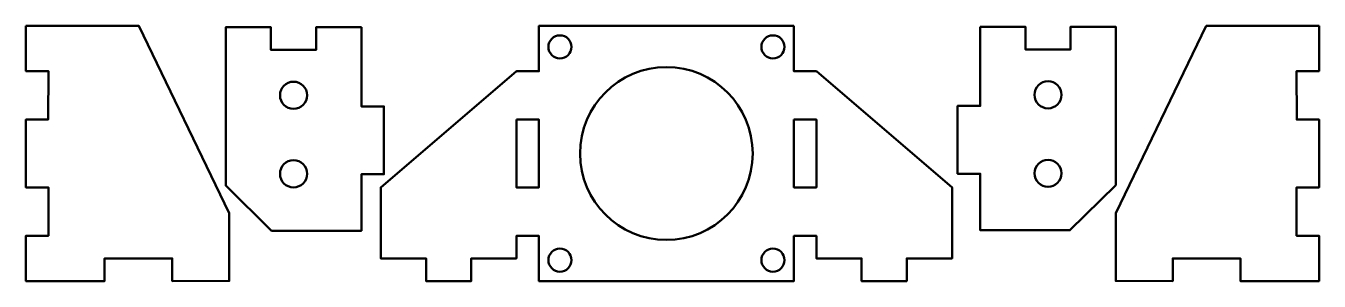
# Model space of a CAD drawing. Header units: inches. Extents: x 10 to 296, y 534 to 590.
import ezdxf

# ---------------------------------------------------------------- set-up
doc = ezdxf.new("R2010")
doc.units = ezdxf.units.IN
doc.header["$MEASUREMENT"] = 0
doc.layers.add('Layer 1', color=7, linetype='Continuous')

# ---------------------------------------------------------------- blocks, each defined once
blk = doc.blocks.new('block 2')
at = {"layer": 'Layer 1', "color": 7, "lineweight": 50, "true_color": 0xffffff}
for points in [[(179.92, 590.03), (179.92, 580.03), (184.92, 580.03), (214.93, 554.33), (214.93, 538.63), (204.92, 538.63), (204.92, 533.63), (194.93, 533.63), (194.93, 538.63), (184.92, 538.63), (184.92, 543.63), (179.92, 543.63), (179.92, 533.63), (123.52, 533.63), (123.52, 543.63), (118.52, 543.63), (118.52, 538.63), (108.52, 538.63), (108.52, 533.63), (98.52, 533.63), (98.52, 538.63), (88.52, 538.63), (88.52, 554.33), (118.52, 580.03), (123.52, 580.03), (123.52, 590.03), (179.92, 590.03)], [(118.52, 569.33), (123.52, 569.33), (123.52, 554.33), (118.52, 554.33), (118.52, 569.33)], [(179.92, 569.33), (184.92, 569.33), (184.92, 554.33), (179.92, 554.33), (179.92, 569.33)]]:
    blk.add_lwpolyline(points, dxfattribs=at)
for points in [[(128.15, 587.95), (129.56, 587.95), (130.7, 586.81), (130.7, 585.4), (130.7, 583.99), (129.56, 582.85), (128.15, 582.85), (126.75, 582.85), (125.6, 583.99), (125.6, 585.4), (125.6, 586.81), (126.75, 587.95), (128.15, 587.95)], [(175.29, 587.95), (176.7, 587.95), (177.84, 586.81), (177.84, 585.4), (177.84, 583.99), (176.7, 582.85), (175.29, 582.85), (173.89, 582.85), (172.74, 583.99), (172.74, 585.4), (172.74, 586.81), (173.89, 587.95), (175.29, 587.95)], [(151.72, 580.93), (162.27, 580.93), (170.82, 572.38), (170.82, 561.83), (170.82, 551.28), (162.27, 542.73), (151.72, 542.73), (141.18, 542.73), (132.62, 551.28), (132.62, 561.83), (132.62, 572.38), (141.18, 580.93), (151.72, 580.93)], [(128.15, 540.81), (129.56, 540.81), (130.7, 539.67), (130.7, 538.26), (130.7, 536.85), (129.56, 535.71), (128.15, 535.71), (126.75, 535.71), (125.6, 536.85), (125.6, 538.26), (125.6, 539.67), (126.75, 540.81), (128.15, 540.81)], [(175.29, 540.81), (176.7, 540.81), (177.84, 539.67), (177.84, 538.26), (177.84, 536.85), (176.7, 535.71), (175.29, 535.71), (173.89, 535.71), (172.74, 536.85), (172.74, 538.26), (172.74, 539.67), (173.89, 540.81), (175.29, 540.81)]]:
    blk.add_open_spline(points, degree=3, knots=[0, 0, 0, 0, 1, 1, 1, 2, 2, 2, 3, 3, 3, 4, 4, 4, 4], dxfattribs=at)
blk = doc.blocks.new('block 3')
at = {"layer": 'Layer 1', "color": 7, "lineweight": 50, "true_color": 0xffffff}
blk.add_lwpolyline([(84.21, 589.74), (84.21, 572.24), (89.21, 572.24), (89.21, 557.24), (84.21, 557.24), (84.21, 544.74), (64.36, 544.74), (54.21, 554.74), (54.21, 589.74), (64.21, 589.74), (64.21, 584.74), (74.21, 584.74), (74.21, 589.74), (84.21, 589.74)], dxfattribs=at)
for points in [[(69.21, 577.7), (70.87, 577.7), (72.21, 576.36), (72.21, 574.7), (72.21, 573.05), (70.87, 571.71), (69.21, 571.71), (67.56, 571.71), (66.21, 573.05), (66.21, 574.7), (66.21, 576.36), (67.56, 577.7), (69.21, 577.7)], [(69.21, 560.34), (70.87, 560.34), (72.21, 559), (72.21, 557.34), (72.21, 555.68), (70.87, 554.34), (69.21, 554.34), (67.56, 554.34), (66.21, 555.68), (66.21, 557.34), (66.21, 559), (67.56, 560.34), (69.21, 560.34)]]:
    blk.add_open_spline(points, degree=3, knots=[0, 0, 0, 0, 1, 1, 1, 2, 2, 2, 3, 3, 3, 4, 4, 4, 4], dxfattribs=at)
blk = doc.blocks.new('block 4')
at = {"layer": 'Layer 1', "color": 7, "lineweight": 50, "true_color": 0xffffff}
blk.add_lwpolyline([(221.17, 589.85), (221.17, 572.35), (216.17, 572.35), (216.17, 557.35), (221.17, 557.35), (221.17, 544.85), (241.02, 544.85), (251.17, 554.85), (251.17, 589.85), (241.17, 589.85), (241.17, 584.85), (231.17, 584.85), (231.17, 589.85), (221.17, 589.85)], dxfattribs=at)
for points in [[(236.17, 577.81), (237.82, 577.81), (239.17, 576.47), (239.17, 574.81), (239.17, 573.16), (237.82, 571.81), (236.17, 571.81), (234.51, 571.81), (233.17, 573.16), (233.17, 574.81), (233.17, 576.47), (234.51, 577.81), (236.17, 577.81)], [(236.17, 560.45), (237.82, 560.45), (239.17, 559.11), (239.17, 557.45), (239.17, 555.79), (237.82, 554.45), (236.17, 554.45), (234.51, 554.45), (233.17, 555.79), (233.17, 557.45), (233.17, 559.11), (234.51, 560.45), (236.17, 560.45)]]:
    blk.add_open_spline(points, degree=3, knots=[0, 0, 0, 0, 1, 1, 1, 2, 2, 2, 3, 3, 3, 4, 4, 4, 4], dxfattribs=at)

msp = doc.modelspace()

# ---------------------------------------------------------------- linework, layer by layer
at = {"layer": 'Layer 1', "color": 7, "lineweight": 50, "true_color": 0xffffff}
for points in [[(9.97, 590.04), (34.97, 590.03), (54.97, 548.65), (54.97, 533.65), (42.38, 533.63), (42.38, 538.63), (27.38, 538.63), (27.38, 533.63), (9.97, 533.64), (9.97, 543.64), (14.97, 543.64), (14.97, 554.34), (9.97, 554.34), (9.97, 569.34), (14.9, 569.34), (14.97, 580.04), (9.97, 580.04), (9.97, 590.04)], [(296.17, 590.04), (271.17, 590.03), (251.17, 548.65), (251.17, 533.65), (263.76, 533.63), (263.76, 538.63), (278.76, 538.63), (278.76, 533.63), (296.17, 533.64), (296.17, 543.64), (291.17, 543.64), (291.17, 554.34), (296.17, 554.34), (296.17, 569.34), (291.23, 569.34), (291.17, 580.04), (296.17, 580.04), (296.17, 590.04)]]:
    msp.add_lwpolyline(points, dxfattribs=at)

# ---------------------------------------------------------------- block references
at = {"layer": 'Layer 1'}
for name in ['block 3', 'block 2', 'block 4']:
    msp.add_blockref(name, (0, 0), dxfattribs=at)

doc.saveas('drawing.dxf')
